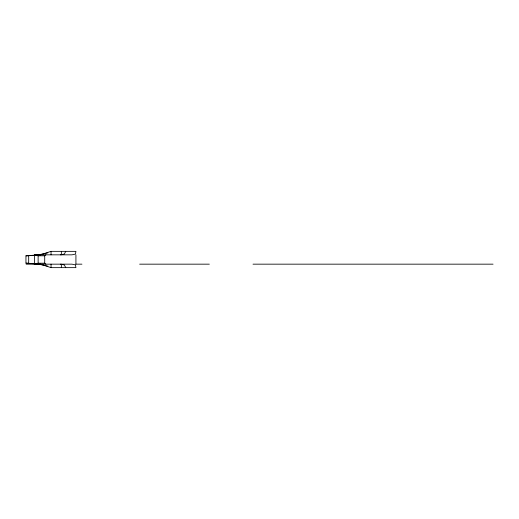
<?xml version="1.0" encoding="UTF-8"?>
<svg xmlns="http://www.w3.org/2000/svg" width="519" height="519" viewBox="0 0 519 519"><rect width="100%" height="100%" fill="white"/><g stroke="black" fill="none" stroke-linecap="round" stroke-linejoin="round"><path stroke-width="0.78" d="M65.777 251.358L64.311 254.076L60.347 254.835M45.906 264.165L44.712 263.204L38.127 263.204L34.494 264.165L34.494 254.835L38.127 255.796L44.712 255.796L45.906 254.835M34.494 254.835L71.979 254.835L75.482 254.076L75.923 251.358L51.037 251.358L40.424 254.835L37.29 255.108M47.884 252.85L38.562 254.835L25.95 255.848L25.95 263.152L38.562 264.165L47.884 266.15M25.95 255.848L34.157 255.374M25.95 263.152L34.157 263.626M26.158 264.165L71.979 264.165L75.482 264.924L75.923 267.642L51.037 267.642L40.424 264.165L37.29 263.892M75.826 264.165L81.931 264.165M139.643 264.165L209.326 264.165M253.006 264.165L493.05 264.165M60.347 264.165L64.311 264.924L65.777 267.642M75.923 254.835L75.923 264.165M61.352 251.358L61.352 254.835M61.352 264.165L61.352 267.642M51.037 251.358L51.037 254.835M51.037 264.165L51.037 267.642M44.712 255.796L44.712 263.204M38.127 255.796L38.127 263.204M28.675 255.848L28.675 263.152"/></g></svg>
